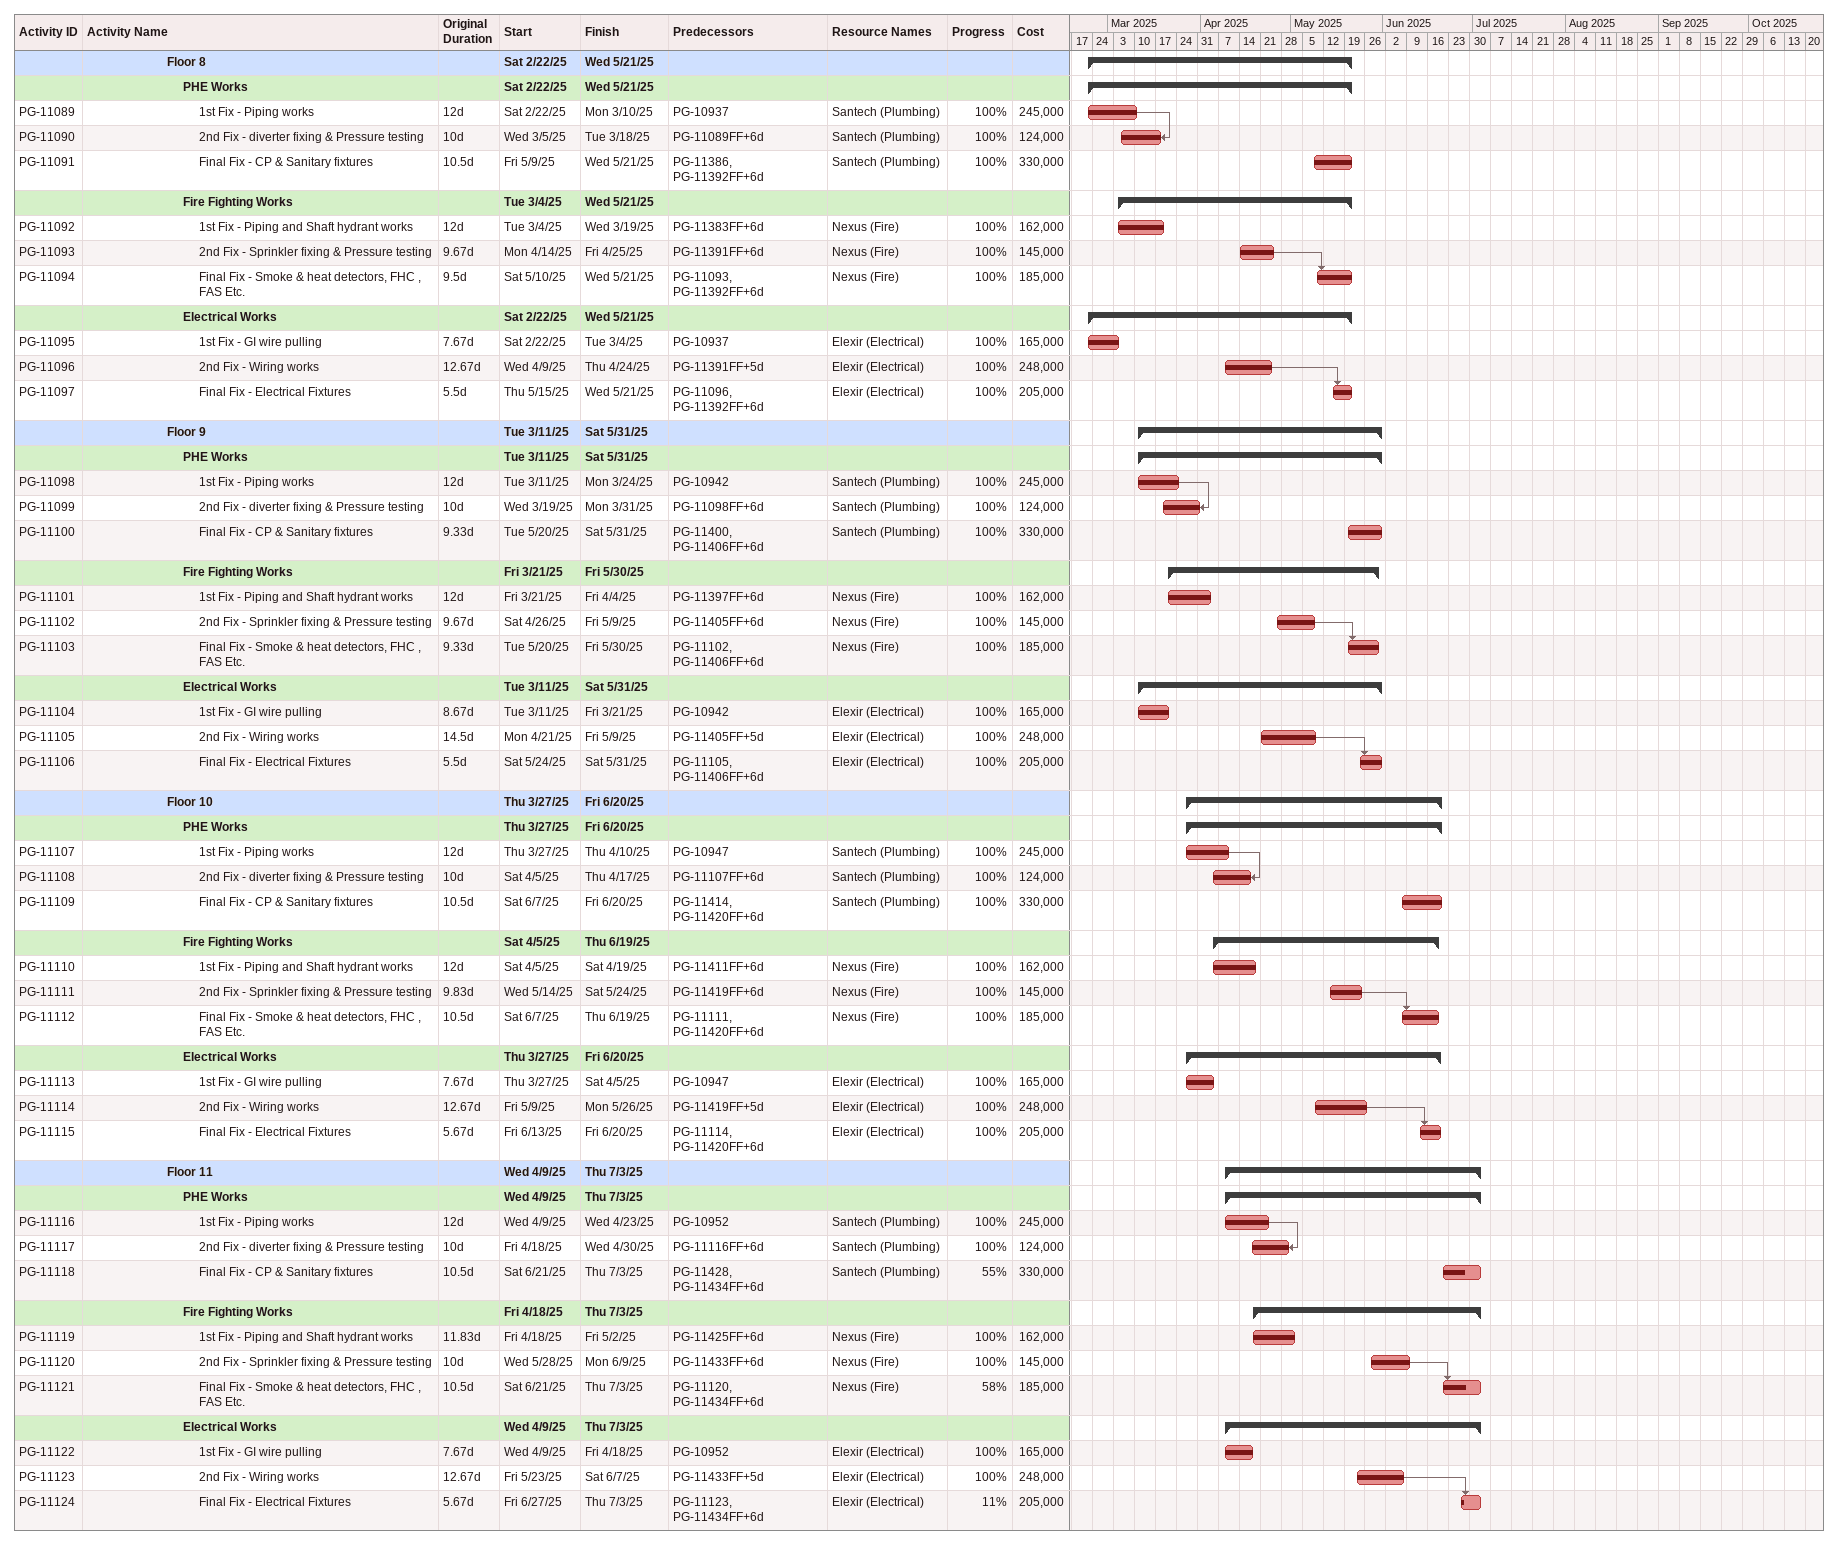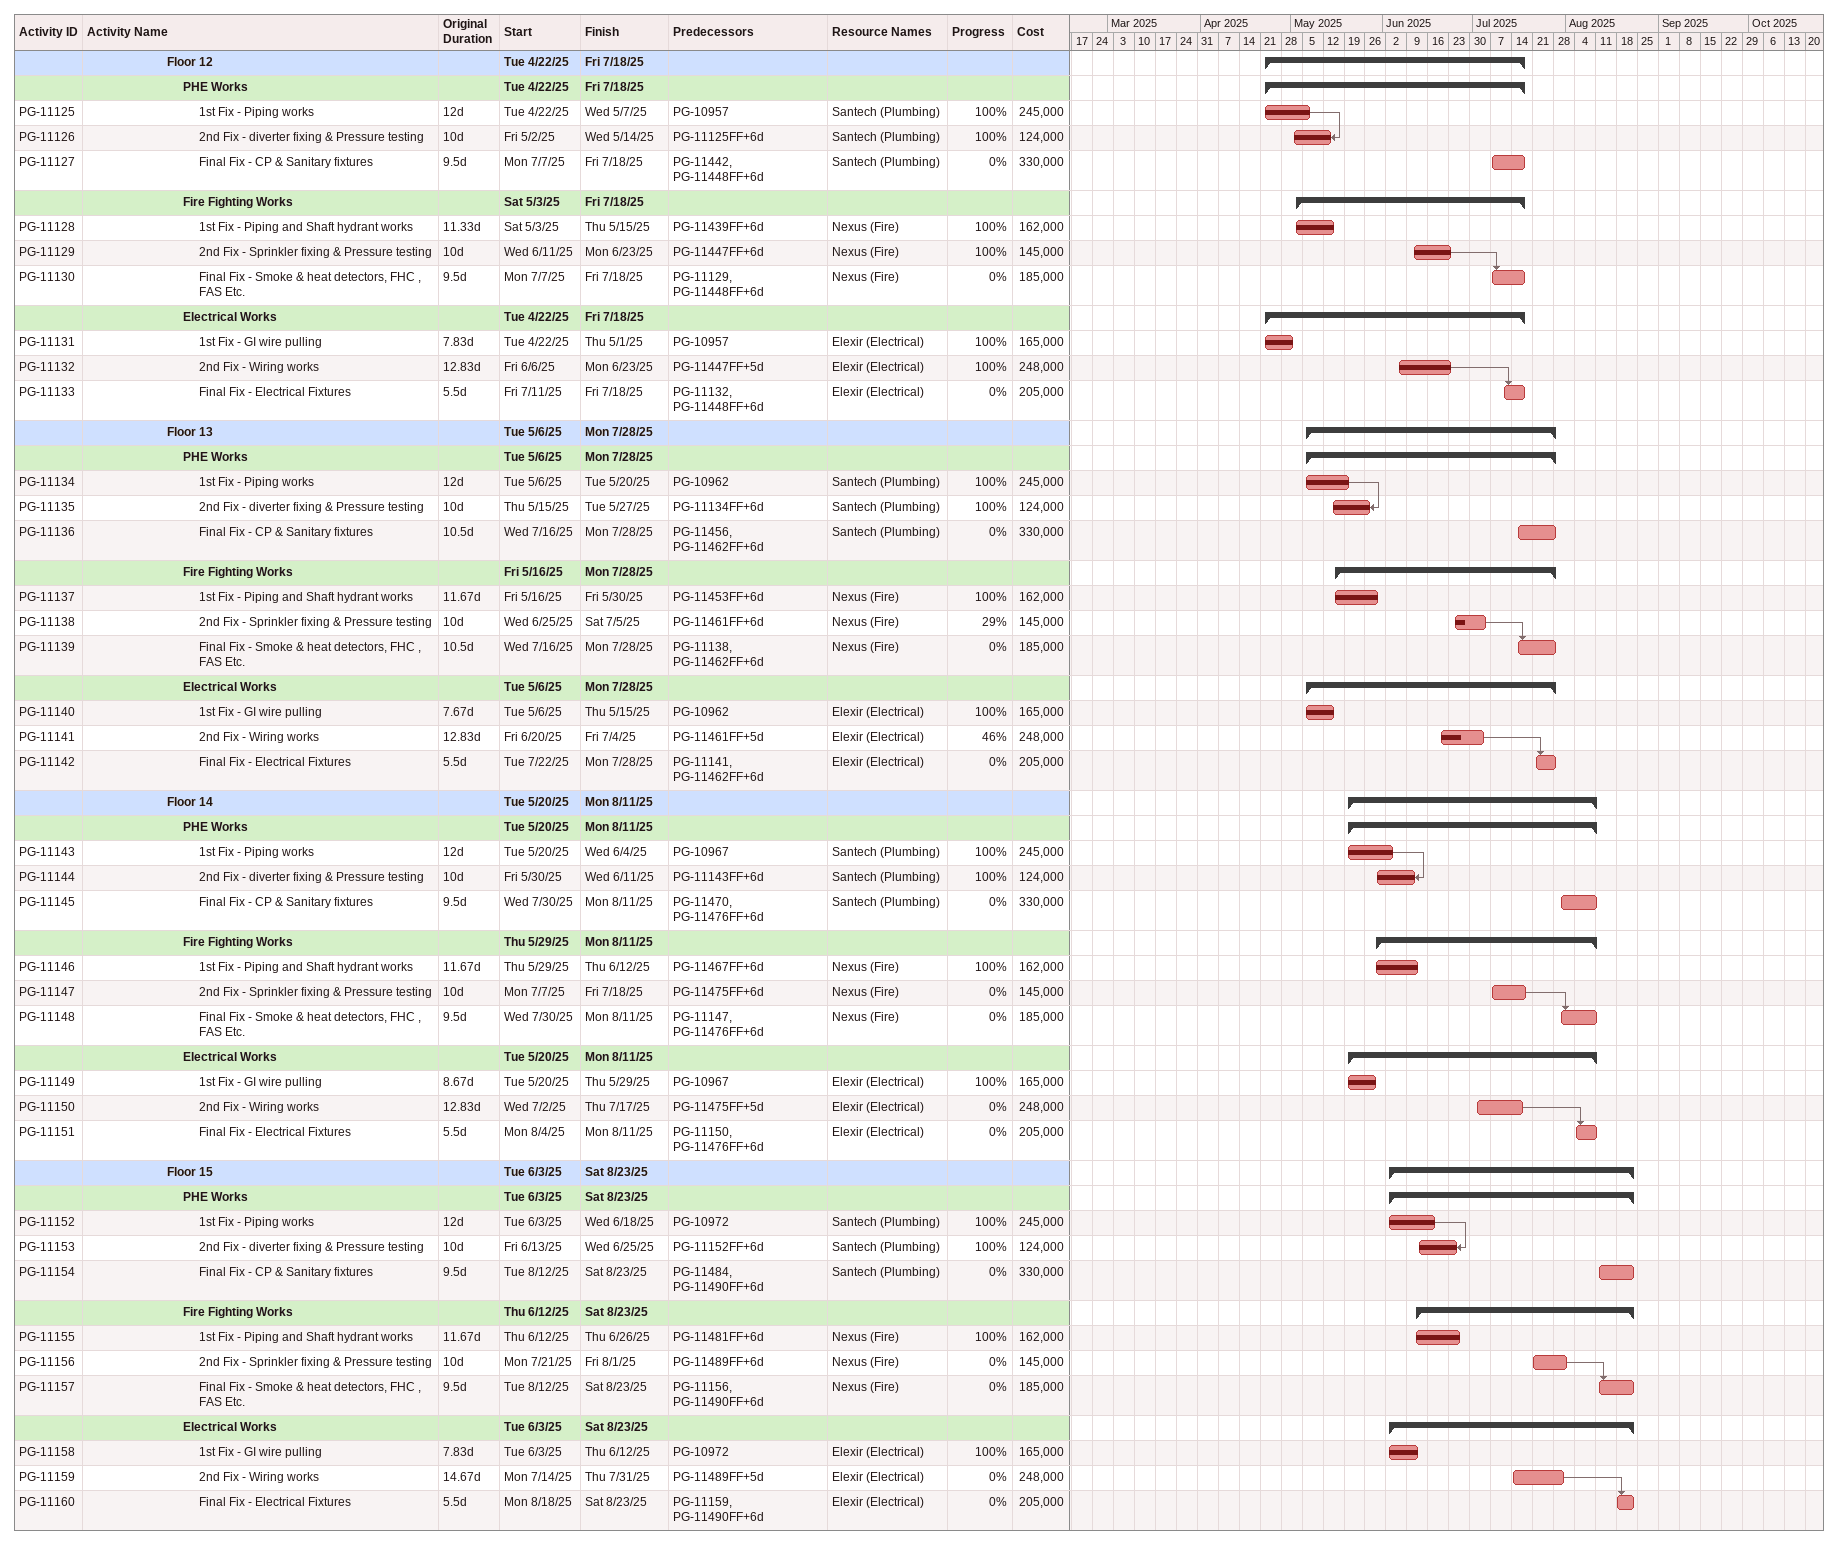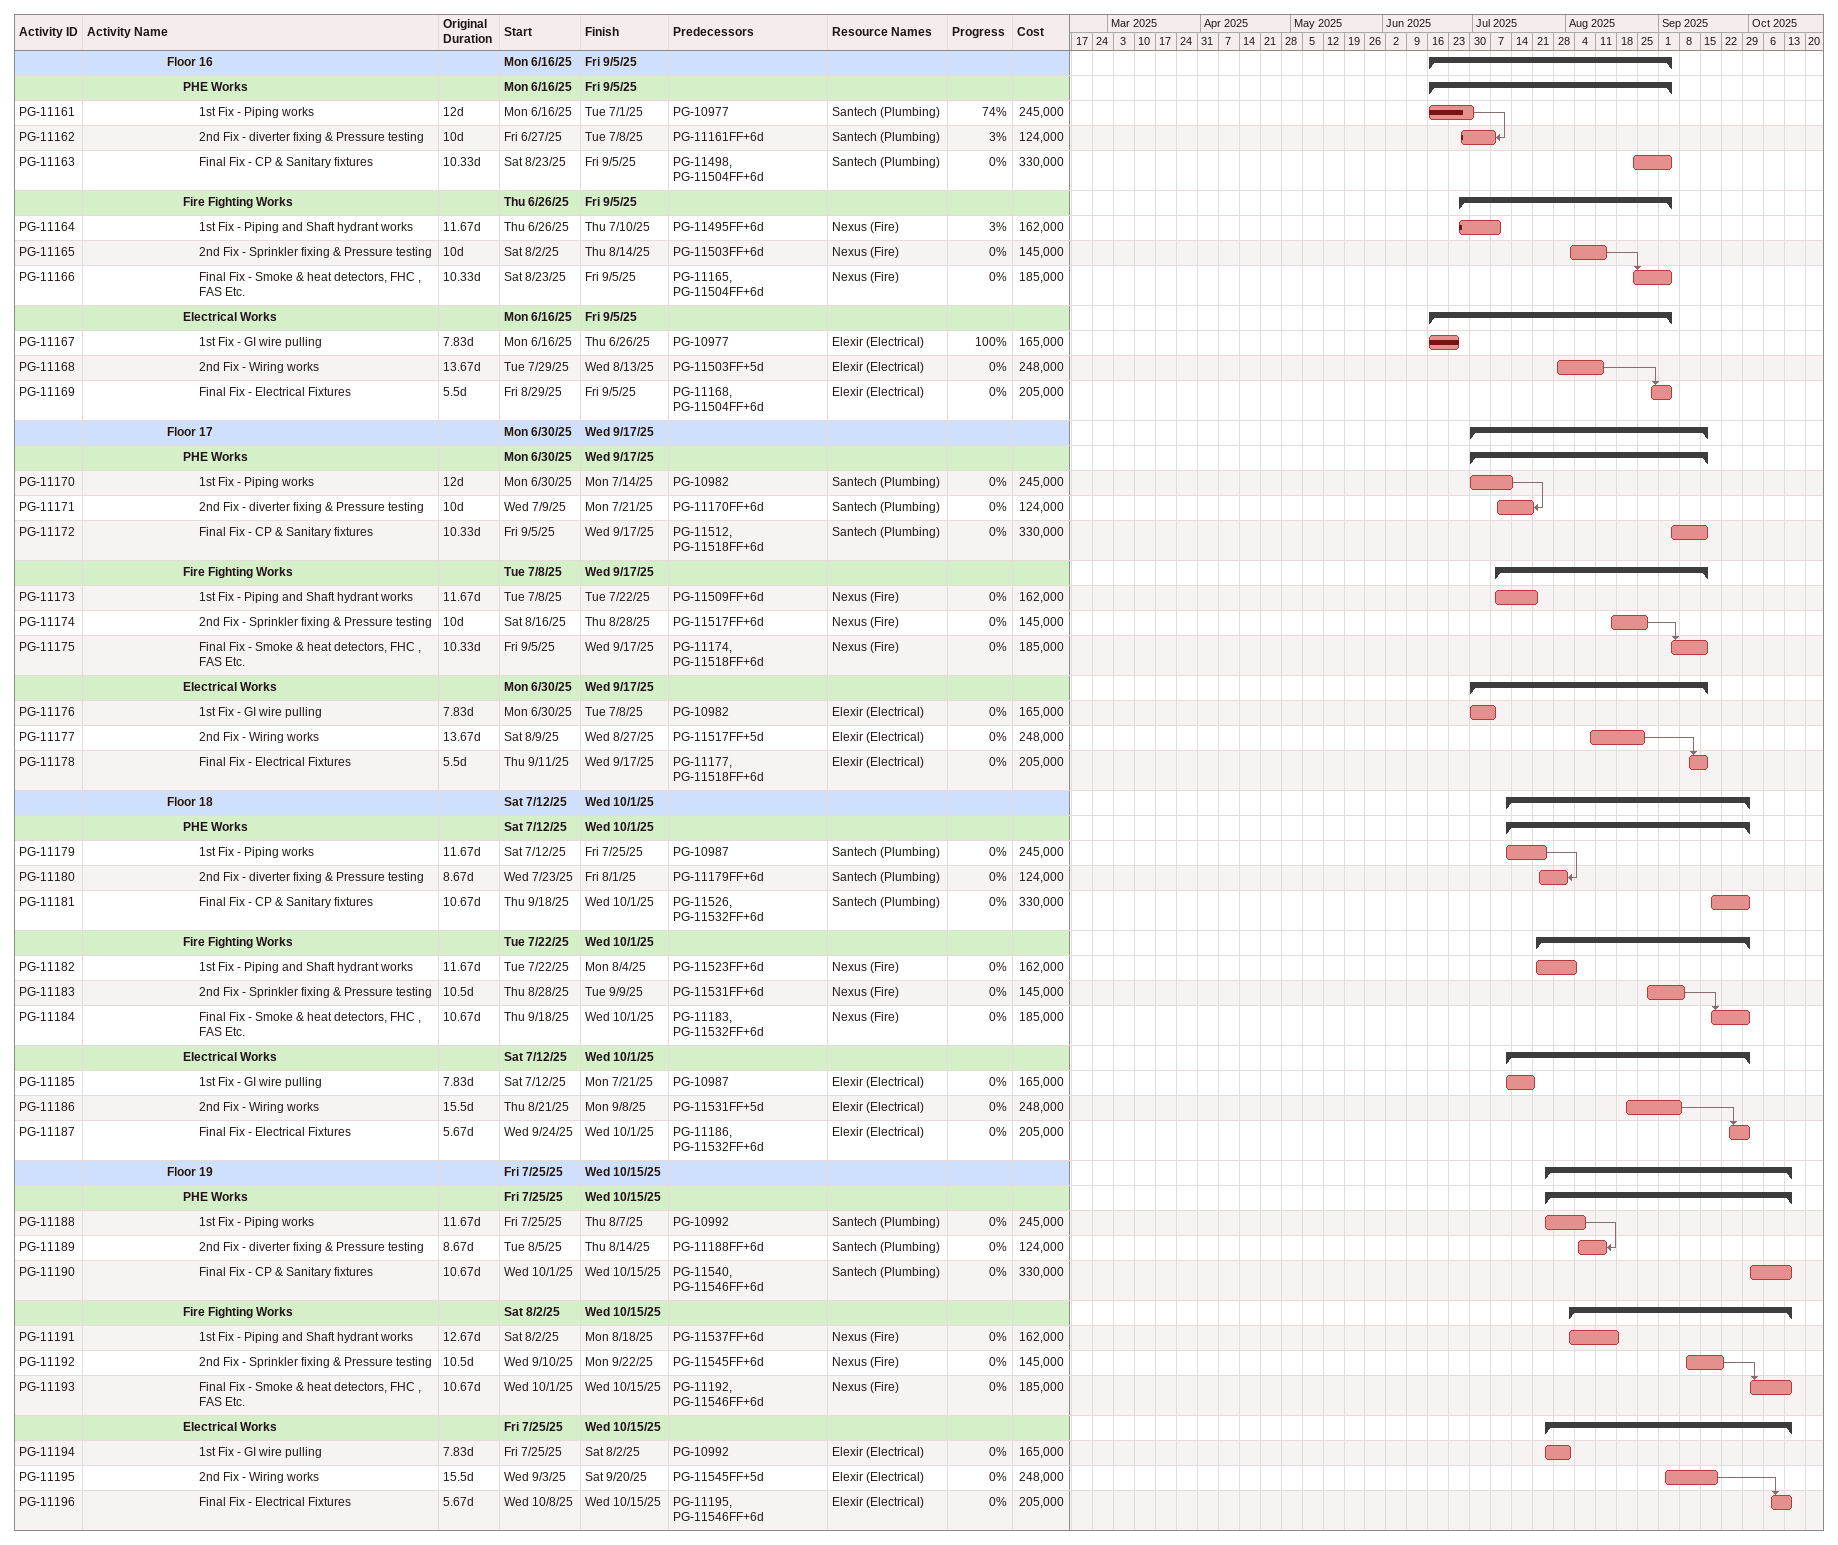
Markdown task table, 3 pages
| ID | Level | Task | Original duration | Start | Finish | Predecessors | Resources | % complete | Cost |
|---|---|---|---|---|---|---|---|---|---|
|  | 6 | **Floor 8** |  | 2025-02-22 | 2025-05-21 |  |  |  |  |
|  | 7 | **PHE Works** |  | 2025-02-22 | 2025-05-21 |  |  |  |  |
| PG-11089 | 8 | 1st Fix - Piping works | 12d | 2025-02-22 | 2025-03-10 | PG-10937 | Santech (Plumbing) | 100 | 245000 |
| PG-11090 | 8 | 2nd Fix - diverter fixing & Pressure testing | 10d | 2025-03-05 | 2025-03-18 | PG-11089FF+6d | Santech (Plumbing) | 100 | 124000 |
| PG-11091 | 8 | Final Fix - CP & Sanitary fixtures | 10.5d | 2025-05-09 | 2025-05-21 | PG-11386, PG-11392FF+6d | Santech (Plumbing) | 100 | 330000 |
|  | 7 | **Fire Fighting Works** |  | 2025-03-04 | 2025-05-21 |  |  |  |  |
| PG-11092 | 8 | 1st Fix - Piping and Shaft hydrant works | 12d | 2025-03-04 | 2025-03-19 | PG-11383FF+6d | Nexus (Fire) | 100 | 162000 |
| PG-11093 | 8 | 2nd Fix - Sprinkler fixing & Pressure testing | 9.67d | 2025-04-14 | 2025-04-25 | PG-11391FF+6d | Nexus (Fire) | 100 | 145000 |
| PG-11094 | 8 | Final Fix - Smoke & heat detectors, FHC , FAS Etc. | 9.5d | 2025-05-10 | 2025-05-21 | PG-11093, PG-11392FF+6d | Nexus (Fire) | 100 | 185000 |
|  | 7 | **Electrical Works** |  | 2025-02-22 | 2025-05-21 |  |  |  |  |
| PG-11095 | 8 | 1st Fix - GI wire pulling | 7.67d | 2025-02-22 | 2025-03-04 | PG-10937 | Elexir (Electrical) | 100 | 165000 |
| PG-11096 | 8 | 2nd Fix - Wiring works | 12.67d | 2025-04-09 | 2025-04-24 | PG-11391FF+5d | Elexir (Electrical) | 100 | 248000 |
| PG-11097 | 8 | Final Fix - Electrical Fixtures | 5.5d | 2025-05-15 | 2025-05-21 | PG-11096, PG-11392FF+6d | Elexir (Electrical) | 100 | 205000 |
|  | 6 | **Floor 9** |  | 2025-03-11 | 2025-05-31 |  |  |  |  |
|  | 7 | **PHE Works** |  | 2025-03-11 | 2025-05-31 |  |  |  |  |
| PG-11098 | 8 | 1st Fix - Piping works | 12d | 2025-03-11 | 2025-03-24 | PG-10942 | Santech (Plumbing) | 100 | 245000 |
| PG-11099 | 8 | 2nd Fix - diverter fixing & Pressure testing | 10d | 2025-03-19 | 2025-03-31 | PG-11098FF+6d | Santech (Plumbing) | 100 | 124000 |
| PG-11100 | 8 | Final Fix - CP & Sanitary fixtures | 9.33d | 2025-05-20 | 2025-05-31 | PG-11400, PG-11406FF+6d | Santech (Plumbing) | 100 | 330000 |
|  | 7 | **Fire Fighting Works** |  | 2025-03-21 | 2025-05-30 |  |  |  |  |
| PG-11101 | 8 | 1st Fix - Piping and Shaft hydrant works | 12d | 2025-03-21 | 2025-04-04 | PG-11397FF+6d | Nexus (Fire) | 100 | 162000 |
| PG-11102 | 8 | 2nd Fix - Sprinkler fixing & Pressure testing | 9.67d | 2025-04-26 | 2025-05-09 | PG-11405FF+6d | Nexus (Fire) | 100 | 145000 |
| PG-11103 | 8 | Final Fix - Smoke & heat detectors, FHC , FAS Etc. | 9.33d | 2025-05-20 | 2025-05-30 | PG-11102, PG-11406FF+6d | Nexus (Fire) | 100 | 185000 |
|  | 7 | **Electrical Works** |  | 2025-03-11 | 2025-05-31 |  |  |  |  |
| PG-11104 | 8 | 1st Fix - GI wire pulling | 8.67d | 2025-03-11 | 2025-03-21 | PG-10942 | Elexir (Electrical) | 100 | 165000 |
| PG-11105 | 8 | 2nd Fix - Wiring works | 14.5d | 2025-04-21 | 2025-05-09 | PG-11405FF+5d | Elexir (Electrical) | 100 | 248000 |
| PG-11106 | 8 | Final Fix - Electrical Fixtures | 5.5d | 2025-05-24 | 2025-05-31 | PG-11105, PG-11406FF+6d | Elexir (Electrical) | 100 | 205000 |
|  | 6 | **Floor 10** |  | 2025-03-27 | 2025-06-20 |  |  |  |  |
|  | 7 | **PHE Works** |  | 2025-03-27 | 2025-06-20 |  |  |  |  |
| PG-11107 | 8 | 1st Fix - Piping works | 12d | 2025-03-27 | 2025-04-10 | PG-10947 | Santech (Plumbing) | 100 | 245000 |
| PG-11108 | 8 | 2nd Fix - diverter fixing & Pressure testing | 10d | 2025-04-05 | 2025-04-17 | PG-11107FF+6d | Santech (Plumbing) | 100 | 124000 |
| PG-11109 | 8 | Final Fix - CP & Sanitary fixtures | 10.5d | 2025-06-07 | 2025-06-20 | PG-11414, PG-11420FF+6d | Santech (Plumbing) | 100 | 330000 |
|  | 7 | **Fire Fighting Works** |  | 2025-04-05 | 2025-06-19 |  |  |  |  |
| PG-11110 | 8 | 1st Fix - Piping and Shaft hydrant works | 12d | 2025-04-05 | 2025-04-19 | PG-11411FF+6d | Nexus (Fire) | 100 | 162000 |
| PG-11111 | 8 | 2nd Fix - Sprinkler fixing & Pressure testing | 9.83d | 2025-05-14 | 2025-05-24 | PG-11419FF+6d | Nexus (Fire) | 100 | 145000 |
| PG-11112 | 8 | Final Fix - Smoke & heat detectors, FHC , FAS Etc. | 10.5d | 2025-06-07 | 2025-06-19 | PG-11111, PG-11420FF+6d | Nexus (Fire) | 100 | 185000 |
|  | 7 | **Electrical Works** |  | 2025-03-27 | 2025-06-20 |  |  |  |  |
| PG-11113 | 8 | 1st Fix - GI wire pulling | 7.67d | 2025-03-27 | 2025-04-05 | PG-10947 | Elexir (Electrical) | 100 | 165000 |
| PG-11114 | 8 | 2nd Fix - Wiring works | 12.67d | 2025-05-09 | 2025-05-26 | PG-11419FF+5d | Elexir (Electrical) | 100 | 248000 |
| PG-11115 | 8 | Final Fix - Electrical Fixtures | 5.67d | 2025-06-13 | 2025-06-20 | PG-11114, PG-11420FF+6d | Elexir (Electrical) | 100 | 205000 |
|  | 6 | **Floor 11** |  | 2025-04-09 | 2025-07-03 |  |  |  |  |
|  | 7 | **PHE Works** |  | 2025-04-09 | 2025-07-03 |  |  |  |  |
| PG-11116 | 8 | 1st Fix - Piping works | 12d | 2025-04-09 | 2025-04-23 | PG-10952 | Santech (Plumbing) | 100 | 245000 |
| PG-11117 | 8 | 2nd Fix - diverter fixing & Pressure testing | 10d | 2025-04-18 | 2025-04-30 | PG-11116FF+6d | Santech (Plumbing) | 100 | 124000 |
| PG-11118 | 8 | Final Fix - CP & Sanitary fixtures | 10.5d | 2025-06-21 | 2025-07-03 | PG-11428, PG-11434FF+6d | Santech (Plumbing) | 55 | 330000 |
|  | 7 | **Fire Fighting Works** |  | 2025-04-18 | 2025-07-03 |  |  |  |  |
| PG-11119 | 8 | 1st Fix - Piping and Shaft hydrant works | 11.83d | 2025-04-18 | 2025-05-02 | PG-11425FF+6d | Nexus (Fire) | 100 | 162000 |
| PG-11120 | 8 | 2nd Fix - Sprinkler fixing & Pressure testing | 10d | 2025-05-28 | 2025-06-09 | PG-11433FF+6d | Nexus (Fire) | 100 | 145000 |
| PG-11121 | 8 | Final Fix - Smoke & heat detectors, FHC , FAS Etc. | 10.5d | 2025-06-21 | 2025-07-03 | PG-11120, PG-11434FF+6d | Nexus (Fire) | 58 | 185000 |
|  | 7 | **Electrical Works** |  | 2025-04-09 | 2025-07-03 |  |  |  |  |
| PG-11122 | 8 | 1st Fix - GI wire pulling | 7.67d | 2025-04-09 | 2025-04-18 | PG-10952 | Elexir (Electrical) | 100 | 165000 |
| PG-11123 | 8 | 2nd Fix - Wiring works | 12.67d | 2025-05-23 | 2025-06-07 | PG-11433FF+5d | Elexir (Electrical) | 100 | 248000 |
| PG-11124 | 8 | Final Fix - Electrical Fixtures | 5.67d | 2025-06-27 | 2025-07-03 | PG-11123, PG-11434FF+6d | Elexir (Electrical) | 11 | 205000 |
|  | 6 | **Floor 12** |  | 2025-04-22 | 2025-07-18 |  |  |  |  |
|  | 7 | **PHE Works** |  | 2025-04-22 | 2025-07-18 |  |  |  |  |
| PG-11125 | 8 | 1st Fix - Piping works | 12d | 2025-04-22 | 2025-05-07 | PG-10957 | Santech (Plumbing) | 100 | 245000 |
| PG-11126 | 8 | 2nd Fix - diverter fixing & Pressure testing | 10d | 2025-05-02 | 2025-05-14 | PG-11125FF+6d | Santech (Plumbing) | 100 | 124000 |
| PG-11127 | 8 | Final Fix - CP & Sanitary fixtures | 9.5d | 2025-07-07 | 2025-07-18 | PG-11442, PG-11448FF+6d | Santech (Plumbing) | 0 | 330000 |
|  | 7 | **Fire Fighting Works** |  | 2025-05-03 | 2025-07-18 |  |  |  |  |
| PG-11128 | 8 | 1st Fix - Piping and Shaft hydrant works | 11.33d | 2025-05-03 | 2025-05-15 | PG-11439FF+6d | Nexus (Fire) | 100 | 162000 |
| PG-11129 | 8 | 2nd Fix - Sprinkler fixing & Pressure testing | 10d | 2025-06-11 | 2025-06-23 | PG-11447FF+6d | Nexus (Fire) | 100 | 145000 |
| PG-11130 | 8 | Final Fix - Smoke & heat detectors, FHC , FAS Etc. | 9.5d | 2025-07-07 | 2025-07-18 | PG-11129, PG-11448FF+6d | Nexus (Fire) | 0 | 185000 |
|  | 7 | **Electrical Works** |  | 2025-04-22 | 2025-07-18 |  |  |  |  |
| PG-11131 | 8 | 1st Fix - GI wire pulling | 7.83d | 2025-04-22 | 2025-05-01 | PG-10957 | Elexir (Electrical) | 100 | 165000 |
| PG-11132 | 8 | 2nd Fix - Wiring works | 12.83d | 2025-06-06 | 2025-06-23 | PG-11447FF+5d | Elexir (Electrical) | 100 | 248000 |
| PG-11133 | 8 | Final Fix - Electrical Fixtures | 5.5d | 2025-07-11 | 2025-07-18 | PG-11132, PG-11448FF+6d | Elexir (Electrical) | 0 | 205000 |
|  | 6 | **Floor 13** |  | 2025-05-06 | 2025-07-28 |  |  |  |  |
|  | 7 | **PHE Works** |  | 2025-05-06 | 2025-07-28 |  |  |  |  |
| PG-11134 | 8 | 1st Fix - Piping works | 12d | 2025-05-06 | 2025-05-20 | PG-10962 | Santech (Plumbing) | 100 | 245000 |
| PG-11135 | 8 | 2nd Fix - diverter fixing & Pressure testing | 10d | 2025-05-15 | 2025-05-27 | PG-11134FF+6d | Santech (Plumbing) | 100 | 124000 |
| PG-11136 | 8 | Final Fix - CP & Sanitary fixtures | 10.5d | 2025-07-16 | 2025-07-28 | PG-11456, PG-11462FF+6d | Santech (Plumbing) | 0 | 330000 |
|  | 7 | **Fire Fighting Works** |  | 2025-05-16 | 2025-07-28 |  |  |  |  |
| PG-11137 | 8 | 1st Fix - Piping and Shaft hydrant works | 11.67d | 2025-05-16 | 2025-05-30 | PG-11453FF+6d | Nexus (Fire) | 100 | 162000 |
| PG-11138 | 8 | 2nd Fix - Sprinkler fixing & Pressure testing | 10d | 2025-06-25 | 2025-07-05 | PG-11461FF+6d | Nexus (Fire) | 29 | 145000 |
| PG-11139 | 8 | Final Fix - Smoke & heat detectors, FHC , FAS Etc. | 10.5d | 2025-07-16 | 2025-07-28 | PG-11138, PG-11462FF+6d | Nexus (Fire) | 0 | 185000 |
|  | 7 | **Electrical Works** |  | 2025-05-06 | 2025-07-28 |  |  |  |  |
| PG-11140 | 8 | 1st Fix - GI wire pulling | 7.67d | 2025-05-06 | 2025-05-15 | PG-10962 | Elexir (Electrical) | 100 | 165000 |
| PG-11141 | 8 | 2nd Fix - Wiring works | 12.83d | 2025-06-20 | 2025-07-04 | PG-11461FF+5d | Elexir (Electrical) | 46 | 248000 |
| PG-11142 | 8 | Final Fix - Electrical Fixtures | 5.5d | 2025-07-22 | 2025-07-28 | PG-11141, PG-11462FF+6d | Elexir (Electrical) | 0 | 205000 |
|  | 6 | **Floor 14** |  | 2025-05-20 | 2025-08-11 |  |  |  |  |
|  | 7 | **PHE Works** |  | 2025-05-20 | 2025-08-11 |  |  |  |  |
| PG-11143 | 8 | 1st Fix - Piping works | 12d | 2025-05-20 | 2025-06-04 | PG-10967 | Santech (Plumbing) | 100 | 245000 |
| PG-11144 | 8 | 2nd Fix - diverter fixing & Pressure testing | 10d | 2025-05-30 | 2025-06-11 | PG-11143FF+6d | Santech (Plumbing) | 100 | 124000 |
| PG-11145 | 8 | Final Fix - CP & Sanitary fixtures | 9.5d | 2025-07-30 | 2025-08-11 | PG-11470, PG-11476FF+6d | Santech (Plumbing) | 0 | 330000 |
|  | 7 | **Fire Fighting Works** |  | 2025-05-29 | 2025-08-11 |  |  |  |  |
| PG-11146 | 8 | 1st Fix - Piping and Shaft hydrant works | 11.67d | 2025-05-29 | 2025-06-12 | PG-11467FF+6d | Nexus (Fire) | 100 | 162000 |
| PG-11147 | 8 | 2nd Fix - Sprinkler fixing & Pressure testing | 10d | 2025-07-07 | 2025-07-18 | PG-11475FF+6d | Nexus (Fire) | 0 | 145000 |
| PG-11148 | 8 | Final Fix - Smoke & heat detectors, FHC , FAS Etc. | 9.5d | 2025-07-30 | 2025-08-11 | PG-11147, PG-11476FF+6d | Nexus (Fire) | 0 | 185000 |
|  | 7 | **Electrical Works** |  | 2025-05-20 | 2025-08-11 |  |  |  |  |
| PG-11149 | 8 | 1st Fix - GI wire pulling | 8.67d | 2025-05-20 | 2025-05-29 | PG-10967 | Elexir (Electrical) | 100 | 165000 |
| PG-11150 | 8 | 2nd Fix - Wiring works | 12.83d | 2025-07-02 | 2025-07-17 | PG-11475FF+5d | Elexir (Electrical) | 0 | 248000 |
| PG-11151 | 8 | Final Fix - Electrical Fixtures | 5.5d | 2025-08-04 | 2025-08-11 | PG-11150, PG-11476FF+6d | Elexir (Electrical) | 0 | 205000 |
|  | 6 | **Floor 15** |  | 2025-06-03 | 2025-08-23 |  |  |  |  |
|  | 7 | **PHE Works** |  | 2025-06-03 | 2025-08-23 |  |  |  |  |
| PG-11152 | 8 | 1st Fix - Piping works | 12d | 2025-06-03 | 2025-06-18 | PG-10972 | Santech (Plumbing) | 100 | 245000 |
| PG-11153 | 8 | 2nd Fix - diverter fixing & Pressure testing | 10d | 2025-06-13 | 2025-06-25 | PG-11152FF+6d | Santech (Plumbing) | 100 | 124000 |
| PG-11154 | 8 | Final Fix - CP & Sanitary fixtures | 9.5d | 2025-08-12 | 2025-08-23 | PG-11484, PG-11490FF+6d | Santech (Plumbing) | 0 | 330000 |
|  | 7 | **Fire Fighting Works** |  | 2025-06-12 | 2025-08-23 |  |  |  |  |
| PG-11155 | 8 | 1st Fix - Piping and Shaft hydrant works | 11.67d | 2025-06-12 | 2025-06-26 | PG-11481FF+6d | Nexus (Fire) | 100 | 162000 |
| PG-11156 | 8 | 2nd Fix - Sprinkler fixing & Pressure testing | 10d | 2025-07-21 | 2025-08-01 | PG-11489FF+6d | Nexus (Fire) | 0 | 145000 |
| PG-11157 | 8 | Final Fix - Smoke & heat detectors, FHC , FAS Etc. | 9.5d | 2025-08-12 | 2025-08-23 | PG-11156, PG-11490FF+6d | Nexus (Fire) | 0 | 185000 |
|  | 7 | **Electrical Works** |  | 2025-06-03 | 2025-08-23 |  |  |  |  |
| PG-11158 | 8 | 1st Fix - GI wire pulling | 7.83d | 2025-06-03 | 2025-06-12 | PG-10972 | Elexir (Electrical) | 100 | 165000 |
| PG-11159 | 8 | 2nd Fix - Wiring works | 14.67d | 2025-07-14 | 2025-07-31 | PG-11489FF+5d | Elexir (Electrical) | 0 | 248000 |
| PG-11160 | 8 | Final Fix - Electrical Fixtures | 5.5d | 2025-08-18 | 2025-08-23 | PG-11159, PG-11490FF+6d | Elexir (Electrical) | 0 | 205000 |
|  | 6 | **Floor 16** |  | 2025-06-16 | 2025-09-05 |  |  |  |  |
|  | 7 | **PHE Works** |  | 2025-06-16 | 2025-09-05 |  |  |  |  |
| PG-11161 | 8 | 1st Fix - Piping works | 12d | 2025-06-16 | 2025-07-01 | PG-10977 | Santech (Plumbing) | 74 | 245000 |
| PG-11162 | 8 | 2nd Fix - diverter fixing & Pressure testing | 10d | 2025-06-27 | 2025-07-08 | PG-11161FF+6d | Santech (Plumbing) | 3 | 124000 |
| PG-11163 | 8 | Final Fix - CP & Sanitary fixtures | 10.33d | 2025-08-23 | 2025-09-05 | PG-11498, PG-11504FF+6d | Santech (Plumbing) | 0 | 330000 |
|  | 7 | **Fire Fighting Works** |  | 2025-06-26 | 2025-09-05 |  |  |  |  |
| PG-11164 | 8 | 1st Fix - Piping and Shaft hydrant works | 11.67d | 2025-06-26 | 2025-07-10 | PG-11495FF+6d | Nexus (Fire) | 3 | 162000 |
| PG-11165 | 8 | 2nd Fix - Sprinkler fixing & Pressure testing | 10d | 2025-08-02 | 2025-08-14 | PG-11503FF+6d | Nexus (Fire) | 0 | 145000 |
| PG-11166 | 8 | Final Fix - Smoke & heat detectors, FHC , FAS Etc. | 10.33d | 2025-08-23 | 2025-09-05 | PG-11165, PG-11504FF+6d | Nexus (Fire) | 0 | 185000 |
|  | 7 | **Electrical Works** |  | 2025-06-16 | 2025-09-05 |  |  |  |  |
| PG-11167 | 8 | 1st Fix - GI wire pulling | 7.83d | 2025-06-16 | 2025-06-26 | PG-10977 | Elexir (Electrical) | 100 | 165000 |
| PG-11168 | 8 | 2nd Fix - Wiring works | 13.67d | 2025-07-29 | 2025-08-13 | PG-11503FF+5d | Elexir (Electrical) | 0 | 248000 |
| PG-11169 | 8 | Final Fix - Electrical Fixtures | 5.5d | 2025-08-29 | 2025-09-05 | PG-11168, PG-11504FF+6d | Elexir (Electrical) | 0 | 205000 |
|  | 6 | **Floor 17** |  | 2025-06-30 | 2025-09-17 |  |  |  |  |
|  | 7 | **PHE Works** |  | 2025-06-30 | 2025-09-17 |  |  |  |  |
| PG-11170 | 8 | 1st Fix - Piping works | 12d | 2025-06-30 | 2025-07-14 | PG-10982 | Santech (Plumbing) | 0 | 245000 |
| PG-11171 | 8 | 2nd Fix - diverter fixing & Pressure testing | 10d | 2025-07-09 | 2025-07-21 | PG-11170FF+6d | Santech (Plumbing) | 0 | 124000 |
| PG-11172 | 8 | Final Fix - CP & Sanitary fixtures | 10.33d | 2025-09-05 | 2025-09-17 | PG-11512, PG-11518FF+6d | Santech (Plumbing) | 0 | 330000 |
|  | 7 | **Fire Fighting Works** |  | 2025-07-08 | 2025-09-17 |  |  |  |  |
| PG-11173 | 8 | 1st Fix - Piping and Shaft hydrant works | 11.67d | 2025-07-08 | 2025-07-22 | PG-11509FF+6d | Nexus (Fire) | 0 | 162000 |
| PG-11174 | 8 | 2nd Fix - Sprinkler fixing & Pressure testing | 10d | 2025-08-16 | 2025-08-28 | PG-11517FF+6d | Nexus (Fire) | 0 | 145000 |
| PG-11175 | 8 | Final Fix - Smoke & heat detectors, FHC , FAS Etc. | 10.33d | 2025-09-05 | 2025-09-17 | PG-11174, PG-11518FF+6d | Nexus (Fire) | 0 | 185000 |
|  | 7 | **Electrical Works** |  | 2025-06-30 | 2025-09-17 |  |  |  |  |
| PG-11176 | 8 | 1st Fix - GI wire pulling | 7.83d | 2025-06-30 | 2025-07-08 | PG-10982 | Elexir (Electrical) | 0 | 165000 |
| PG-11177 | 8 | 2nd Fix - Wiring works | 13.67d | 2025-08-09 | 2025-08-27 | PG-11517FF+5d | Elexir (Electrical) | 0 | 248000 |
| PG-11178 | 8 | Final Fix - Electrical Fixtures | 5.5d | 2025-09-11 | 2025-09-17 | PG-11177, PG-11518FF+6d | Elexir (Electrical) | 0 | 205000 |
|  | 6 | **Floor 18** |  | 2025-07-12 | 2025-10-01 |  |  |  |  |
|  | 7 | **PHE Works** |  | 2025-07-12 | 2025-10-01 |  |  |  |  |
| PG-11179 | 8 | 1st Fix - Piping works | 11.67d | 2025-07-12 | 2025-07-25 | PG-10987 | Santech (Plumbing) | 0 | 245000 |
| PG-11180 | 8 | 2nd Fix - diverter fixing & Pressure testing | 8.67d | 2025-07-23 | 2025-08-01 | PG-11179FF+6d | Santech (Plumbing) | 0 | 124000 |
| PG-11181 | 8 | Final Fix - CP & Sanitary fixtures | 10.67d | 2025-09-18 | 2025-10-01 | PG-11526, PG-11532FF+6d | Santech (Plumbing) | 0 | 330000 |
|  | 7 | **Fire Fighting Works** |  | 2025-07-22 | 2025-10-01 |  |  |  |  |
| PG-11182 | 8 | 1st Fix - Piping and Shaft hydrant works | 11.67d | 2025-07-22 | 2025-08-04 | PG-11523FF+6d | Nexus (Fire) | 0 | 162000 |
| PG-11183 | 8 | 2nd Fix - Sprinkler fixing & Pressure testing | 10.5d | 2025-08-28 | 2025-09-09 | PG-11531FF+6d | Nexus (Fire) | 0 | 145000 |
| PG-11184 | 8 | Final Fix - Smoke & heat detectors, FHC , FAS Etc. | 10.67d | 2025-09-18 | 2025-10-01 | PG-11183, PG-11532FF+6d | Nexus (Fire) | 0 | 185000 |
|  | 7 | **Electrical Works** |  | 2025-07-12 | 2025-10-01 |  |  |  |  |
| PG-11185 | 8 | 1st Fix - GI wire pulling | 7.83d | 2025-07-12 | 2025-07-21 | PG-10987 | Elexir (Electrical) | 0 | 165000 |
| PG-11186 | 8 | 2nd Fix - Wiring works | 15.5d | 2025-08-21 | 2025-09-08 | PG-11531FF+5d | Elexir (Electrical) | 0 | 248000 |
| PG-11187 | 8 | Final Fix - Electrical Fixtures | 5.67d | 2025-09-24 | 2025-10-01 | PG-11186, PG-11532FF+6d | Elexir (Electrical) | 0 | 205000 |
|  | 6 | **Floor 19** |  | 2025-07-25 | 2025-10-15 |  |  |  |  |
|  | 7 | **PHE Works** |  | 2025-07-25 | 2025-10-15 |  |  |  |  |
| PG-11188 | 8 | 1st Fix - Piping works | 11.67d | 2025-07-25 | 2025-08-07 | PG-10992 | Santech (Plumbing) | 0 | 245000 |
| PG-11189 | 8 | 2nd Fix - diverter fixing & Pressure testing | 8.67d | 2025-08-05 | 2025-08-14 | PG-11188FF+6d | Santech (Plumbing) | 0 | 124000 |
| PG-11190 | 8 | Final Fix - CP & Sanitary fixtures | 10.67d | 2025-10-01 | 2025-10-15 | PG-11540, PG-11546FF+6d | Santech (Plumbing) | 0 | 330000 |
|  | 7 | **Fire Fighting Works** |  | 2025-08-02 | 2025-10-15 |  |  |  |  |
| PG-11191 | 8 | 1st Fix - Piping and Shaft hydrant works | 12.67d | 2025-08-02 | 2025-08-18 | PG-11537FF+6d | Nexus (Fire) | 0 | 162000 |
| PG-11192 | 8 | 2nd Fix - Sprinkler fixing & Pressure testing | 10.5d | 2025-09-10 | 2025-09-22 | PG-11545FF+6d | Nexus (Fire) | 0 | 145000 |
| PG-11193 | 8 | Final Fix - Smoke & heat detectors, FHC , FAS Etc. | 10.67d | 2025-10-01 | 2025-10-15 | PG-11192, PG-11546FF+6d | Nexus (Fire) | 0 | 185000 |
|  | 7 | **Electrical Works** |  | 2025-07-25 | 2025-10-15 |  |  |  |  |
| PG-11194 | 8 | 1st Fix - GI wire pulling | 7.83d | 2025-07-25 | 2025-08-02 | PG-10992 | Elexir (Electrical) | 0 | 165000 |
| PG-11195 | 8 | 2nd Fix - Wiring works | 15.5d | 2025-09-03 | 2025-09-20 | PG-11545FF+5d | Elexir (Electrical) | 0 | 248000 |
| PG-11196 | 8 | Final Fix - Electrical Fixtures | 5.67d | 2025-10-08 | 2025-10-15 | PG-11195, PG-11546FF+6d | Elexir (Electrical) | 0 | 205000 |
